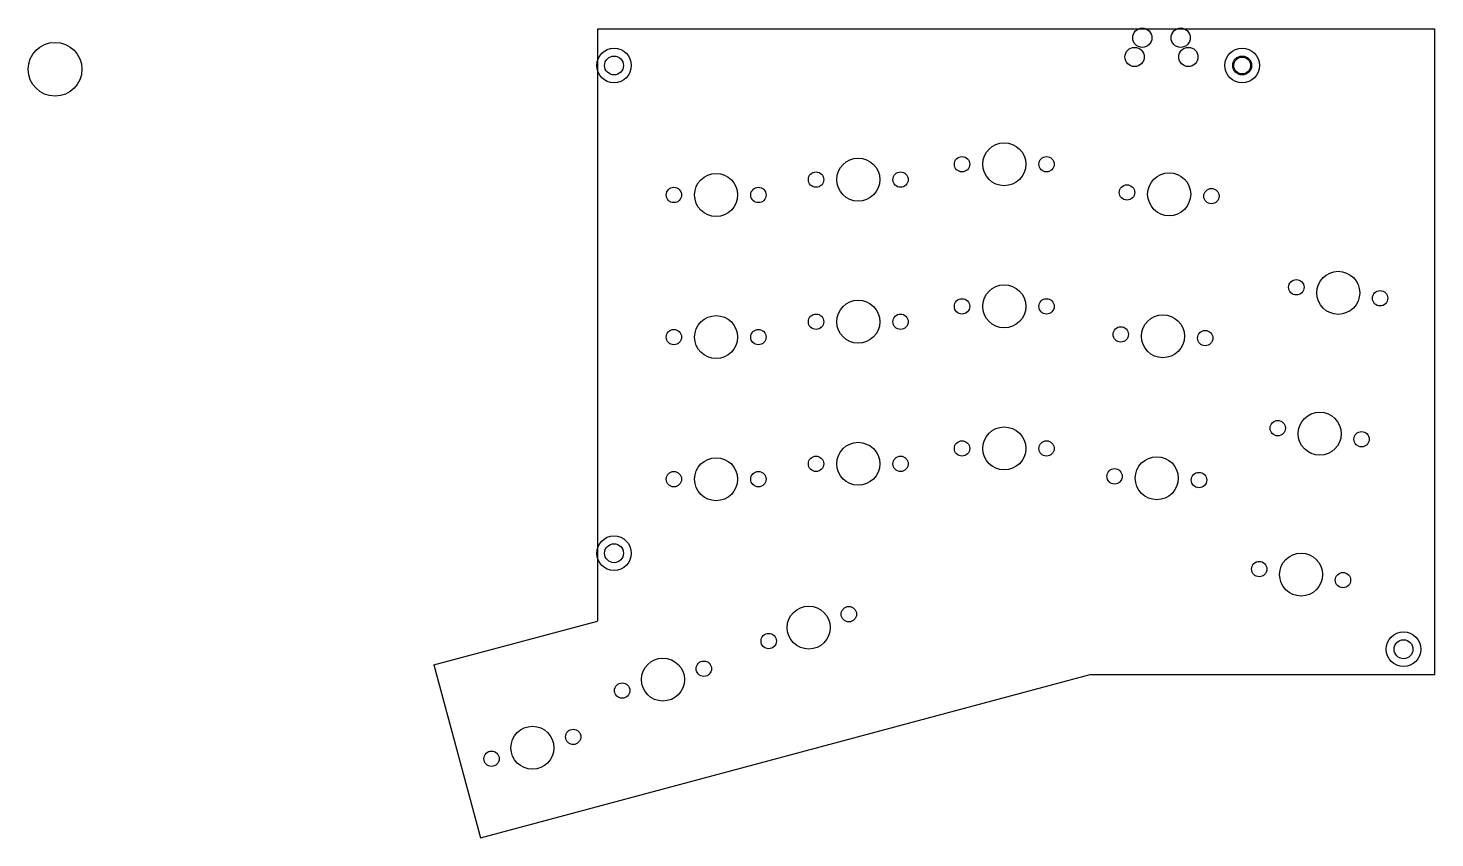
# Model space of a CAD drawing. Header units: millimetres. Extents: x 172 to 355, y -134 to -29.
import ezdxf

# ---------------------------------------------------------------- set-up
doc = ezdxf.new("R2010")
doc.units = ezdxf.units.MM

msp = doc.modelspace()

# ---------------------------------------------------------------- linework, layer by layer
for p, q in [((354.75, -29.01), (245.75, -29.01)), ((245.75, -29.01), (245.75, -106.05)), ((354.75, -113.01), (354.75, -29.01)), ((224.49, -111.75), (245.75, -106.05)), ((224.49, -111.75), (230.53, -134.28)), ((230.53, -134.28), (309.9, -113.01)), ((309.9, -113.01), (354.75, -113.01))]:
    msp.add_line(p, q)
for centre, radius in [((316.67, -30.11), 1.25), ((321.67, -30.11), 1.25), ((175.17, -34.22), 3.5), ((247.92, -33.72), 2.25), ((247.92, -33.72), 1.23), ((315.67, -32.61), 1.25), ((322.67, -32.61), 1.25), ((329.67, -33.72), 2.25), ((329.67, -33.72), 1.23), ((329.67, -33.72), 1.1), ((298.71, -46.58), 2.8), ((293.21, -46.58), 1), ((304.21, -46.58), 1), ((274.21, -48.58), 1), ((279.71, -48.58), 2.8), ((285.21, -48.58), 1), ((261.21, -50.58), 2.8), ((314.68, -50.25), 1), ((320.17, -50.49), 2.8), ((255.71, -50.58), 1), ((266.71, -50.58), 1), ((325.67, -50.73), 1), ((336.72, -62.6), 1), ((342.17, -63.32), 2.8), ((298.71, -65.08), 2.8), ((347.62, -64.03), 1), ((279.71, -67.08), 2.8), ((293.21, -65.08), 1), ((304.21, -65.08), 1), ((261.21, -69.08), 2.8), ((274.21, -67.08), 1), ((285.21, -67.08), 1), ((313.87, -68.73), 1), ((319.36, -68.97), 2.8), ((255.71, -69.08), 1), ((266.71, -69.08), 1), ((324.86, -69.21), 1), ((334.3, -80.94), 1), ((339.76, -81.66), 2.8), ((298.71, -83.58), 2.8), ((345.21, -82.38), 1), ((279.71, -85.58), 2.8), ((293.21, -83.58), 1), ((304.21, -83.58), 1), ((261.21, -87.58), 2.8), ((274.21, -85.58), 1), ((285.21, -85.58), 1), ((318.56, -87.45), 2.8), ((255.71, -87.58), 1), ((266.71, -87.58), 1), ((313.06, -87.21), 1), ((324.05, -87.69), 1), ((247.92, -97.22), 2.25), ((247.92, -97.22), 1.23), ((331.89, -99.28), 1), ((337.34, -100), 2.8), ((342.79, -100.72), 1), ((273.26, -106.9), 2.8), ((278.48, -105.15), 1), ((268.05, -108.65), 1), ((350.67, -109.72), 2.25), ((350.67, -109.72), 1.23), ((254.29, -113.67), 2.8), ((259.61, -112.25), 1), ((248.98, -115.1), 1), ((237.3, -122.55), 2.8), ((242.61, -121.13), 1), ((231.98, -123.97), 1)]:
    msp.add_circle(centre, radius)

doc.saveas('drawing.dxf')
